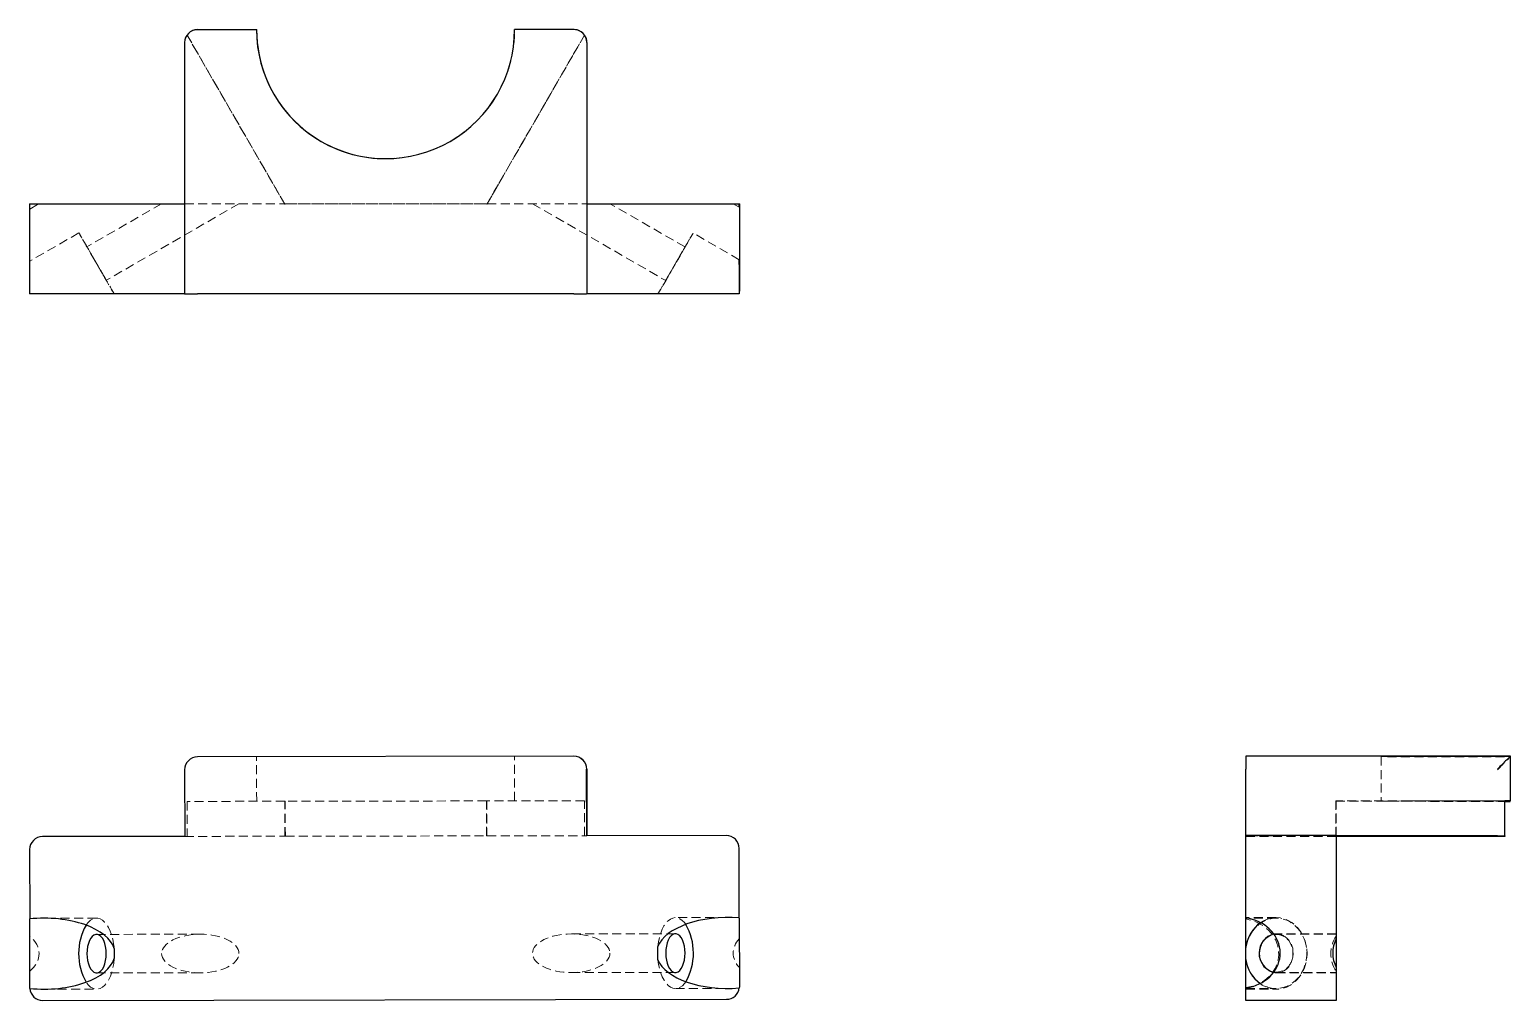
# Model space of a CAD drawing. Header units: millimetres. Extents: x 33 to 242, y 40 to 177.
import ezdxf

# ---------------------------------------------------------------- set-up
doc = ezdxf.new("R2010")
doc.units = ezdxf.units.MM
doc.linetypes.add('HIDDEN', pattern=[1.905, 1.27, -0.635])

msp = doc.modelspace()

# ---------------------------------------------------------------- linework, layer by layer
at = {"color": 7, "linetype": 'HIDDEN', "lineweight": 18}
for p, q in [((55.19, 175.85), (55.2, 175.85)), ((68.94, 152.04), (55.19, 175.85)), ((55.2, 175.85), (68.92, 152.09)), ((56.67, 176.62), (64.99, 176.62)), ((111.18, 175.86), (97.44, 152.04)), ((97.47, 152.09), (111.19, 175.86)), ((101.34, 176.63), (101.33, 176.63)), ((101.34, 176.63), (109.7, 176.63)), ((54.86, 174.8), (54.86, 152.09)), ((83.15, 158.44), (83.16, 158.44)), ((33.02, 151.33), (34.34, 152.09)), ((51.6, 152.09), (41.08, 146.02)), ((62.5, 152.09), (43.8, 141.29)), ((54.84, 152.09), (54.86, 152.09)), ((54.86, 152.09), (68.92, 152.09)), ((54.86, 139.37), (54.86, 152.09)), ((68.92, 152.09), (68.95, 152.04)), ((68.92, 152.09), (97.47, 152.09)), ((69.02, 152.08), (68.94, 152.04)), ((68.95, 152.04), (68.94, 152.04)), ((69.03, 152.08), (68.95, 152.04)), ((97.36, 152.09), (69.02, 152.08)), ((69.03, 152.08), (69.02, 152.08)), ((69.03, 152.08), (97.36, 152.09)), ((97.36, 152.09), (97.44, 152.04)), ((97.36, 152.09), (97.36, 152.09)), ((97.36, 152.09), (97.44, 152.04)), ((97.44, 152.04), (97.47, 152.09)), ((97.44, 152.04), (97.44, 152.04)), ((97.47, 152.09), (111.51, 152.09)), ((103.85, 152.09), (122.62, 141.26)), ((125.35, 145.99), (114.76, 152.09)), ((132.13, 152.09), (132.99, 151.6)), ((39.94, 147.98), (33.02, 143.99)), ((132.99, 144.2), (126.48, 147.95)), ((64.99, 67.86), (64.98, 74.13)), ((101.34, 67.92), (101.33, 74.19)), ((223.44, 74.16), (223.44, 67.89)), ((241.62, 67.92), (241.62, 74.13)), ((241.62, 74.13), (241.62, 74.12)), ((241.62, 74.12), (241.62, 74.12)), ((241.63, 74.2), (241.63, 74.2)), ((241.63, 74.2), (241.63, 74.19)), ((241.63, 67.92), (241.63, 74.19)), ((68.94, 67.87), (55.19, 67.84)), ((55.19, 67.84), (55.2, 62.91)), ((69.02, 67.87), (68.94, 67.87)), ((68.95, 62.94), (68.94, 67.87)), ((97.36, 67.91), (69.02, 67.87)), ((69.03, 62.94), (69.02, 67.87)), ((97.36, 67.91), (97.44, 67.91)), ((97.36, 62.98), (97.36, 67.91)), ((111.18, 67.93), (97.44, 67.91)), ((97.44, 67.91), (97.44, 62.98)), ((111.19, 63), (111.18, 67.93)), ((240.86, 67.93), (217.04, 67.91)), ((217.09, 67.91), (217.04, 67.91)), ((217.04, 67.91), (217.04, 62.98)), ((217.04, 67.87), (240.85, 67.84)), ((217.08, 67.87), (217.04, 67.87)), ((217.04, 62.94), (217.04, 67.87)), ((217.09, 67.91), (217.08, 67.87)), ((217.08, 62.94), (217.08, 67.87)), ((217.09, 62.98), (217.09, 67.91)), ((240.85, 67.84), (240.85, 63)), ((54.86, 62.91), (68.92, 62.94)), ((68.92, 62.94), (68.95, 62.94)), ((69.03, 62.94), (68.95, 62.94)), ((69.03, 62.94), (97.36, 62.98)), ((97.36, 62.98), (97.44, 62.98)), ((97.44, 62.98), (97.47, 62.98)), ((97.47, 62.98), (111.5, 63)), ((208.01, 63), (204.37, 63)), ((204.37, 62.91), (217.09, 62.91)), ((217.09, 63), (208.01, 63)), ((217.04, 62.98), (217.09, 62.98)), ((217.09, 62.98), (217.04, 62.98)), ((217.08, 62.94), (217.04, 62.94)), ((217.09, 62.94), (217.04, 62.94)), ((217.08, 62.94), (217.09, 62.98)), ((42.43, 51.39), (35.02, 51.38)), ((131.35, 51.48), (123.98, 51.47)), ((208.64, 51.47), (204.37, 51.48)), ((208.64, 51.39), (204.37, 51.38)), ((57.05, 49.13), (42.44, 49.1)), ((123.98, 49.19), (109.3, 49.17)), ((217.09, 49.17), (208.63, 49.19)), ((217.09, 49.13), (208.65, 49.1)), ((42.44, 43.66), (57.05, 43.69)), ((109.31, 43.72), (123.99, 43.74)), ((208.62, 43.74), (217.09, 43.72)), ((208.66, 43.66), (217.09, 43.69)), ((35.03, 41.38), (42.45, 41.39)), ((123.99, 41.47), (131.36, 41.48)), ((204.37, 41.48), (208.61, 41.47)), ((204.37, 41.38), (208.67, 41.39))]:
    msp.add_line(p, q, dxfattribs=at)
at = {"color": 7, "linetype": 'Continuous', "lineweight": 25}
for p, q in [((64.98, 176.62), (56.66, 176.62)), ((56.66, 176.62), (56.66, 176.62)), ((64.99, 176.62), (64.98, 176.62)), ((109.69, 176.63), (101.33, 176.63)), ((109.7, 176.63), (109.69, 176.63)), ((109.69, 176.63), (109.69, 176.63)), ((111.19, 175.86), (111.18, 175.86)), ((54.84, 174.8), (54.84, 139.37)), ((111.52, 174.81), (111.51, 152.09)), ((33, 152.09), (33, 139.37)), ((33, 152.09), (34.81, 152.09)), ((34.81, 152.09), (54.84, 152.09)), ((111.51, 152.09), (111.5, 143.01)), ((111.51, 152.09), (131.15, 152.09)), ((131.15, 152.09), (132.97, 152.09)), ((132.97, 152.09), (132.99, 152.09)), ((133, 152.09), (133, 140.36)), ((133, 152.09), (133, 152.09)), ((111.5, 143.01), (111.5, 139.37)), ((34.81, 139.37), (33, 139.37)), ((54.84, 139.37), (34.81, 139.37)), ((54.84, 139.37), (56.66, 139.37)), ((109.66, 139.37), (56.66, 139.37)), ((109.66, 139.37), (111.48, 139.37)), ((111.5, 139.37), (111.48, 139.37)), ((131.15, 139.37), (111.5, 139.37)), ((132.97, 139.37), (131.15, 139.37)), ((132.98, 139.37), (132.97, 139.37)), ((109.66, 74.2), (56.66, 74.12)), ((109.69, 74.2), (109.66, 74.2)), ((208.01, 74.2), (204.37, 74.2)), ((204.37, 74.2), (204.37, 72.39)), ((241.63, 74.2), (208.01, 74.2)), ((241.63, 67.93), (241.63, 74.2)), ((241.63, 74.2), (241.63, 74.2)), ((54.84, 72.3), (54.86, 62.91)), ((111.5, 63), (111.48, 72.39)), ((111.51, 72.39), (111.52, 63)), ((204.37, 63.04), (204.37, 72.39)), ((240.86, 63), (240.86, 67.93)), ((240.86, 67.92), (241.63, 67.92)), ((241.62, 67.86), (240.86, 67.86)), ((241.62, 67.86), (241.62, 67.92)), ((241.62, 67.85), (241.62, 67.86)), ((241.63, 67.92), (241.63, 67.93)), ((54.86, 62.91), (34.81, 62.88)), ((131.15, 63.04), (111.5, 63)), ((217.09, 63.04), (204.37, 63.04)), ((204.37, 61.22), (204.37, 63.04)), ((217.09, 63.04), (217.09, 61.22)), ((239.81, 63), (217.09, 63)), ((217.09, 62.98), (240.86, 63)), ((240.85, 62.91), (217.09, 62.94)), ((239.8, 62.91), (217.09, 62.91)), ((240.85, 63), (240.85, 62.91)), ((33, 61.06), (33.02, 51.27)), ((132.98, 51.41), (132.97, 61.22)), ((204.37, 51.41), (204.37, 61.22)), ((217.09, 61.22), (217.09, 48.5)), ((33.03, 41.61), (33.02, 51.27)), ((132.98, 51.41), (133, 41.77)), ((204.37, 47.4), (204.37, 51.41)), ((217.09, 48.5), (217.09, 44.44)), ((44.91, 47.11), (44.92, 45.68)), ((121.53, 45.53), (121.53, 47.4)), ((204.37, 45.53), (204.37, 47.4)), ((204.37, 41.55), (204.37, 45.53)), ((217.09, 44.44), (217.09, 41.77)), ((217.09, 41.77), (217.09, 39.95)), ((34.85, 39.8), (131.19, 39.95)), ((204.37, 39.95), (204.37, 41.55)), ((204.37, 39.8), (204.37, 39.95)), ((217.09, 39.8), (204.37, 39.8)), ((217.09, 39.95), (217.09, 39.8))]:
    msp.add_line(p, q, dxfattribs=at)
at = {"color": 7, "linetype": 'HIDDEN', "lineweight": 18, "flags": 128}
for points in [[(44.92, 139.37), (44.85, 139.49), (44.73, 139.7), (44.57, 139.97), (44.38, 140.31), (44.14, 140.72), (43.88, 141.18), (43.59, 141.68), (43.28, 142.22), (42.95, 142.79), (42.61, 143.37), (42.27, 143.96), (41.93, 144.55), (41.6, 145.11), (41.29, 145.66), (41, 146.16), (40.74, 146.61), (40.5, 147.02), (40.31, 147.36), (40.15, 147.63), (40.03, 147.82), (39.96, 147.94), (39.94, 147.98), (39.96, 147.94), (40.03, 147.82), (40.14, 147.63), (40.3, 147.36), (40.49, 147.02), (40.72, 146.61), (40.99, 146.16), (41.28, 145.66), (41.59, 145.11), (41.92, 144.55), (42.25, 143.96), (42.59, 143.37), (42.93, 142.79), (43.26, 142.22), (43.57, 141.68), (43.87, 141.18), (44.13, 140.72), (44.37, 140.31), (44.56, 139.97), (44.72, 139.7), (44.84, 139.49), (44.91, 139.37)], [(121.53, 139.37), (121.61, 139.52), (121.74, 139.75), (121.92, 140.05), (122.13, 140.42), (122.38, 140.85), (122.65, 141.33), (122.96, 141.85), (123.28, 142.41), (123.61, 142.99), (123.95, 143.58), (124.3, 144.18), (124.63, 144.76), (124.96, 145.32), (125.26, 145.85), (125.54, 146.34), (125.8, 146.77), (126.02, 147.15), (126.2, 147.46), (126.33, 147.7), (126.43, 147.86), (126.48, 147.94), (126.48, 147.94), (126.43, 147.86), (126.34, 147.7), (126.2, 147.46), (126.02, 147.15), (125.81, 146.77), (125.56, 146.34), (125.28, 145.85), (124.97, 145.32), (124.65, 144.76), (124.31, 144.18), (123.97, 143.58), (123.63, 142.99), (123.29, 142.41), (122.97, 141.85), (122.67, 141.33), (122.39, 140.85), (122.14, 140.42), (121.93, 140.05), (121.75, 139.75), (121.62, 139.52), (121.53, 139.37)], [(43.8, 141.29), (43.78, 141.33), (43.71, 141.45), (43.6, 141.65), (43.44, 141.91), (43.26, 142.23), (43.04, 142.6), (42.81, 143.01), (42.56, 143.44), (42.31, 143.87), (42.06, 144.3), (41.83, 144.7), (41.62, 145.07), (41.43, 145.4), (41.28, 145.66), (41.17, 145.85), (41.1, 145.97), (41.08, 146.02)], [(41.08, 146.02), (41.1, 145.97), (41.17, 145.86), (41.28, 145.66), (41.44, 145.4), (41.62, 145.08), (41.84, 144.71), (42.07, 144.3), (42.32, 143.87), (42.57, 143.44), (42.82, 143.01), (43.05, 142.61), (43.26, 142.24), (43.45, 141.91), (43.6, 141.65), (43.71, 141.46), (43.78, 141.34), (43.8, 141.29)], [(125.35, 145.99), (125.32, 145.95), (125.25, 145.83), (125.14, 145.63), (124.99, 145.37), (124.8, 145.05), (124.59, 144.68), (124.35, 144.27), (124.11, 143.84), (123.85, 143.41), (123.61, 142.98), (123.37, 142.57), (123.16, 142.2), (122.97, 141.88), (122.82, 141.62), (122.71, 141.42), (122.64, 141.3), (122.62, 141.26), (122.65, 141.3), (122.72, 141.42), (122.83, 141.62), (122.98, 141.88), (123.17, 142.2), (123.38, 142.57), (123.62, 142.98), (123.86, 143.41), (124.11, 143.84), (124.36, 144.27), (124.6, 144.68), (124.81, 145.05), (124.99, 145.37), (125.15, 145.63), (125.26, 145.83), (125.32, 145.95), (125.35, 145.99)], [(241.63, 74.19), (240.33, 74.19), (239.04, 74.19), (237.76, 74.19), (236.51, 74.19), (235.27, 74.19), (234.07, 74.19), (232.91, 74.19), (231.8, 74.19), (230.73, 74.18), (229.72, 74.18), (228.77, 74.18), (227.88, 74.18), (227.07, 74.18), (226.33, 74.18), (225.67, 74.17), (225.09, 74.17), (224.59, 74.17), (224.18, 74.17), (223.86, 74.17), (223.63, 74.16), (223.49, 74.16), (223.44, 74.16), (223.49, 74.16), (223.63, 74.16), (223.86, 74.15), (224.18, 74.15), (224.59, 74.15), (225.08, 74.15), (225.66, 74.15), (226.33, 74.14), (227.07, 74.14), (227.88, 74.14), (228.76, 74.14), (229.71, 74.14), (230.72, 74.14), (231.79, 74.14), (232.91, 74.13), (234.07, 74.13), (235.27, 74.13), (236.5, 74.13), (237.76, 74.13), (239.03, 74.13), (240.32, 74.13), (241.62, 74.13)], [(240.86, 67.86), (240.32, 67.86), (239.03, 67.86), (237.76, 67.86), (236.5, 67.86), (235.27, 67.86), (234.07, 67.86), (232.91, 67.86), (231.79, 67.86), (230.72, 67.87), (229.71, 67.87), (228.76, 67.87), (227.88, 67.87), (227.07, 67.87), (226.33, 67.87), (225.66, 67.88), (225.08, 67.88), (224.59, 67.88), (224.18, 67.88), (223.86, 67.88), (223.63, 67.89), (223.49, 67.89), (223.44, 67.89), (223.49, 67.89), (223.63, 67.89), (223.86, 67.9), (224.18, 67.9), (224.59, 67.9), (225.09, 67.9), (225.67, 67.9), (226.33, 67.91), (227.07, 67.91), (227.88, 67.91), (228.77, 67.91), (229.72, 67.91), (230.73, 67.91), (231.8, 67.91), (232.91, 67.92), (234.07, 67.92), (235.27, 67.92), (236.51, 67.92), (237.76, 67.92), (239.04, 67.92), (240.33, 67.92), (240.86, 67.92)], [(40.95, 50.41), (40.99, 50.47), (41.28, 50.82), (41.59, 51.09), (41.92, 51.28), (42.25, 51.38), (42.59, 51.38), (42.93, 51.29), (43.26, 51.11), (43.57, 50.84), (43.87, 50.49), (44.13, 50.06), (44.37, 49.57), (44.56, 49.01), (44.72, 48.41), (44.84, 47.77), (44.91, 47.11)], [(121.53, 47.4), (121.61, 48.06), (121.74, 48.69), (121.92, 49.28), (122.13, 49.82), (122.38, 50.3), (122.65, 50.7), (122.96, 51.03), (123.28, 51.26), (123.61, 51.41), (123.95, 51.46), (124.3, 51.42), (124.63, 51.29), (124.96, 51.07), (125.26, 50.76), (125.45, 50.51)], [(204.37, 45.68), (204.49, 45.02), (204.7, 44.38), (204.97, 43.77), (205.31, 43.22), (205.72, 42.72), (206.18, 42.3), (206.68, 41.94), (207.22, 41.68), (207.79, 41.49), (208.37, 41.4), (208.96, 41.4), (209.55, 41.5), (210.11, 41.68), (210.66, 41.96), (211.16, 42.31), (211.61, 42.74), (212.02, 43.24), (212.36, 43.79), (212.63, 44.4), (212.82, 45.04), (212.94, 45.71), (212.98, 46.39), (212.94, 47.07), (212.82, 47.73), (212.63, 48.37), (212.36, 48.98), (212.02, 49.54), (211.61, 50.03), (211.16, 50.47), (210.66, 50.82), (210.11, 51.09), (209.55, 51.28), (208.96, 51.38), (208.37, 51.38), (207.79, 51.29), (207.22, 51.11), (206.68, 50.84), (206.18, 50.49), (205.72, 50.06), (205.31, 49.57), (204.97, 49.01), (204.7, 48.41), (204.49, 47.77), (204.37, 47.11)], [(206.41, 50.76), (206.85, 51.03), (207.41, 51.26), (207.99, 51.41), (208.58, 51.46), (209.18, 51.42), (209.76, 51.29), (210.32, 51.07), (210.85, 50.76), (211.34, 50.36), (211.77, 49.9), (212.15, 49.37), (212.46, 48.78), (212.7, 48.15), (212.86, 47.49), (212.94, 46.81), (212.94, 46.13), (212.86, 45.45), (212.7, 44.79), (212.46, 44.16), (212.15, 43.57), (211.77, 43.04), (211.34, 42.58), (210.85, 42.18), (210.32, 41.87), (209.76, 41.64), (209.18, 41.51), (208.58, 41.47), (207.99, 41.52), (207.41, 41.67), (206.85, 41.9), (206.38, 42.19)], [(206.29, 46.38), (206.33, 46.88), (206.45, 47.37), (206.65, 47.82), (206.91, 48.22), (207.23, 48.55), (207.6, 48.82), (208.01, 49), (208.44, 49.09), (208.87, 49.09), (209.3, 49), (209.7, 48.82), (210.07, 48.55), (210.4, 48.22), (210.66, 47.82), (210.85, 47.37), (210.97, 46.88), (211.02, 46.38)], [(211.02, 46.38), (210.97, 45.88), (210.86, 45.4), (210.66, 44.95), (210.4, 44.55), (210.08, 44.21), (209.71, 43.95), (209.3, 43.77), (208.87, 43.68), (208.44, 43.68), (208.01, 43.77), (207.61, 43.95), (207.24, 44.21), (206.91, 44.55), (206.65, 44.95), (206.46, 45.4), (206.34, 45.88), (206.29, 46.38)], [(44.92, 45.68), (44.85, 45.02), (44.73, 44.38), (44.57, 43.77), (44.38, 43.22), (44.14, 42.72), (43.88, 42.3), (43.59, 41.94), (43.28, 41.68), (42.95, 41.49), (42.61, 41.4), (42.27, 41.4), (41.93, 41.5), (41.6, 41.68), (41.29, 41.96), (41, 42.31), (40.96, 42.37)], [(125.46, 42.43), (125.28, 42.18), (124.97, 41.87), (124.65, 41.64), (124.31, 41.51), (123.97, 41.47), (123.63, 41.52), (123.29, 41.67), (122.97, 41.9), (122.67, 42.23), (122.39, 42.63), (122.14, 43.1), (121.93, 43.64), (121.75, 44.23), (121.62, 44.87), (121.53, 45.53)]]:
    msp.add_lwpolyline(points, dxfattribs=at)
at = {"color": 7, "linetype": 'Continuous', "lineweight": 25, "flags": 128}
for points in [[(240.85, 62.91), (240.74, 62.91), (240.61, 62.91), (240.49, 62.91), (240.35, 62.91), (240.22, 62.91), (240.08, 62.91), (239.94, 62.91), (239.8, 62.91)], [(239.81, 63), (239.95, 63), (240.09, 63), (240.23, 63), (240.36, 63), (240.5, 63), (240.62, 63), (240.75, 63), (240.86, 63)], [(43.8, 46.38), (43.78, 46.88), (43.71, 47.37), (43.6, 47.82), (43.44, 48.22), (43.26, 48.55), (43.04, 48.82), (42.81, 49), (42.56, 49.09), (42.31, 49.09), (42.06, 49), (41.83, 48.82), (41.62, 48.55), (41.43, 48.22), (41.28, 47.82), (41.17, 47.37), (41.1, 46.88), (41.08, 46.38)], [(125.35, 46.47), (125.32, 46.97), (125.25, 47.45), (125.14, 47.9), (124.99, 48.31), (124.8, 48.64), (124.59, 48.91), (124.35, 49.09), (124.11, 49.18), (123.85, 49.18), (123.61, 49.09), (123.37, 48.91), (123.16, 48.64), (122.97, 48.3), (122.82, 47.9), (122.71, 47.45), (122.64, 46.97), (122.62, 46.46), (122.65, 45.96), (122.72, 45.48), (122.83, 45.03), (122.98, 44.63), (123.17, 44.29), (123.38, 44.03), (123.62, 43.84), (123.86, 43.75), (124.11, 43.75), (124.36, 43.84), (124.6, 44.03), (124.81, 44.29), (124.99, 44.63), (125.15, 45.03), (125.26, 45.48), (125.32, 45.97), (125.35, 46.47)], [(41.08, 46.38), (41.1, 45.88), (41.17, 45.4), (41.28, 44.95), (41.44, 44.55), (41.62, 44.21), (41.84, 43.95), (42.07, 43.77), (42.32, 43.68), (42.57, 43.68), (42.82, 43.77), (43.05, 43.95), (43.26, 44.21), (43.45, 44.55), (43.6, 44.95), (43.71, 45.4), (43.78, 45.88), (43.8, 46.38)]]:
    msp.add_lwpolyline(points, dxfattribs=at)
at = {"color": 7, "linetype": 'HIDDEN', "lineweight": 18}
for centre, radius, start, end in [((56.68, 174.8), 1.82, 144.5845, 180), ((56.67, 174.8), 1.82, 90.0119, 144.5845), ((83.16, 176.62), 18.18, 270, 0.0345), ((208.51, 46.69), 2.49, 355.0042, 94.8842), ((208.5, 46.25), 2.49, 264.732, 5.0021)]:
    msp.add_arc(centre, radius, start, end, dxfattribs=at)
at = {"color": 7, "linetype": 'Continuous', "lineweight": 25}
for centre, radius, start, end in [((83.15, 176.62), 18.18, 179.9893, 0.0345), ((83.16, 176.62), 18.18, 179.9894, 270), ((109.7, 174.81), 1.82, 35.374, 90.0119), ((109.71, 174.81), 1.82, 359.9553, 35.374), ((56.66, 72.3), 1.82, 90.0924, 180.0924), ((109.67, 72.39), 1.82, 0.0924, 90.0924), ((240.98, 150.6), 82.76, 269.9145, 270.4437), ((240.99, -14.85), 82.78, 89.5561, 90.0858), ((34.82, 61.06), 1.82, 90.0924, 180.0924), ((131.15, 61.22), 1.82, 0.0924, 90.0924), ((48.05, 46.4), 8.15, 150.5345, 209.6503), ((118.4, 46.46), 8.13, 330.332, 29.8529), ((209.3, 46.71), 4.97, 125.4806, 172.0881), ((209.01, 46.47), 2.79, 104.7665, 254.8183), ((209.36, 46.26), 5.05, 188.3127, 233.7769), ((34.85, 41.61), 1.82, 184.3205, 270.0924), ((131.18, 41.77), 1.82, 270.0924, 353.0249)]:
    msp.add_arc(centre, radius, start, end, dxfattribs=at)
for centre, major_axis, ratio, start_param, end_param in [((56.66, 174.8), (-1.29, 1.29), 0.998388, 5.498802, 7.06939), ((109.69, 174.81), (-1.29, 1.29), 0.998388, 3.927407, 5.498204), ((132.99, 157.37), (0, 5.77), 0.001397, 2.723513, 3.559672), ((132.99, 138.43), (0, 5.77), 0.001397, 5.054679, 7.689491), ((109.69, 72.39), (1.28, 1.29), 0.99922, 5.497397, 7.068193), ((239.81, 72.39), (1.82, 1.82), 0.001197, 6.282565, 7.853565), ((35.02, 46.38), (-9.99, -0.02), 0.50018, 3.284638, 4.913854), ((131.35, 46.48), (10, 0.02), 0.49982, 1.406306, 2.953933), ((203.43, 46.48), (5.77, 0), 0.866128, 5.054679, 7.689491), ((222.37, 46.47), (5.77, 0), 0.866128, 2.723513, 3.559672), ((35.02, 46.38), (-9.99, -0.02), 0.50018, 1.369836, 2.998547), ((131.35, 46.48), (10, 0.02), 0.49982, 3.329252, 4.87548)]:
    msp.add_ellipse(centre, major_axis=major_axis, ratio=ratio, start_param=start_param, end_param=end_param, dxfattribs=at)
at = {"color": 7, "linetype": 'HIDDEN', "lineweight": 18}
for centre, major_axis, ratio, start_param, end_param in [((33.02, 157.1), (0, 5.77), 0.001397, 2.621995, 3.661191), ((33.02, 138.22), (0, 5.77), 0.001397, 5.019981, 7.652516), ((239.8, 72.3), (1.82, 1.82), 0.000807, 4.711582, 6.282184), ((203.22, 46.38), (5.77, 0), 0.865921, 5.019981, 7.652516), ((24.35, 46.37), (9.99, 0.02), 0.50018, 5.763587, 6.802783), ((57.05, 46.4), (5.45, 0.01), 0.500179, 0.001754, 3.138225), ((142.13, 46.48), (10, 0.02), 0.49982, 2.723513, 3.559672), ((222.1, 46.38), (5.77, 0), 0.865921, 2.621995, 3.661191), ((57.05, 46.41), (5.45, 0.01), 0.500179, 3.143347, 6.279817)]:
    msp.add_ellipse(centre, major_axis=major_axis, ratio=ratio, start_param=start_param, end_param=end_param, dxfattribs=at)
msp.add_ellipse((109.31, 46.44), major_axis=(5.45, 0.01), ratio=0.49982, dxfattribs=at)
for points in [[(33.04, 139.37), (33.04, 139.43), (33.03, 139.5), (33.03, 139.7), (33.03, 139.83), (33.03, 139.96)], [(204.37, 41.48), (204.43, 41.49), (204.5, 41.5), (204.7, 41.54), (204.83, 41.58), (204.96, 41.61)]]:
    msp.add_open_spline(points, degree=3, knots=[1.02928814, 1.02928814, 1.02928814, 1.02928814, 1.03919356, 1.03919356, 1.06004791, 1.06004791, 1.06004791, 1.06004791], dxfattribs=at)
at = {"color": 7, "linetype": 'Continuous', "lineweight": 25}
for points in [[(133, 140.36), (133, 140.04), (132.99, 139.71), (132.99, 139.37)], [(133, 41.77), (133, 41.67), (132.99, 41.6), (132.99, 41.55)], [(205.36, 41.77), (205.04, 41.67), (204.71, 41.6), (204.37, 41.55)]]:
    msp.add_open_spline(points, degree=3, dxfattribs=at)
msp.add_open_spline([(33.04, 41.48), (33.04, 41.49), (33.03, 41.5), (33.03, 41.54), (33.03, 41.58), (33.03, 41.61)], degree=3, knots=[1.02928814, 1.02928814, 1.02928814, 1.02928814, 1.03919356, 1.03919356, 1.06004791, 1.06004791, 1.06004791, 1.06004791], dxfattribs=at)

doc.saveas('drawing.dxf')
